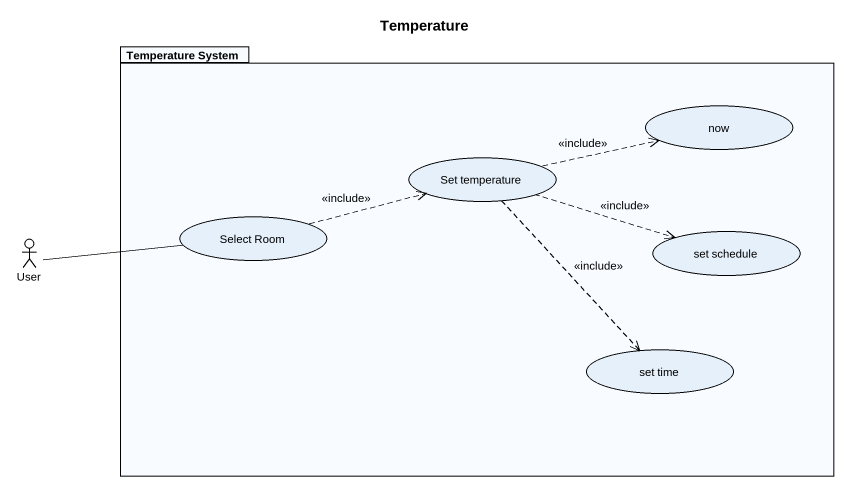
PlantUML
@startuml
title Temperature
package "Temperature System" as Temperature_System {
  usecase now
  usecase "Set temperature" as Set_temperature
  usecase "Select Room" as Select_Room
  usecase "set schedule" as set_schedule
  usecase "set time" as set_time
}
actor User
Set_temperature .right.> now : <<include>>
Set_temperature .right.> set_schedule : <<include>>
Set_temperature ..> set_time : <<include>>
Select_Room .right.> Set_temperature : <<include>>
User -right- Select_Room
@enduml
